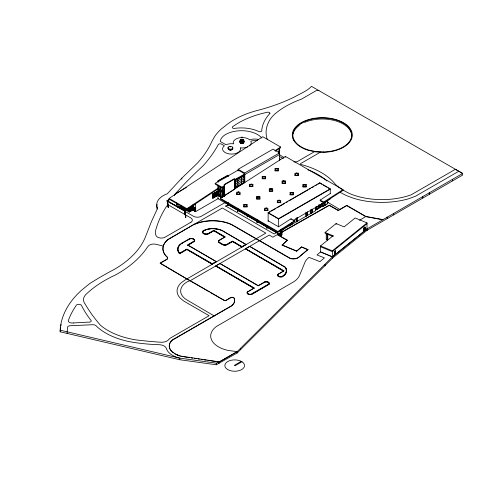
<?xml version="1.0" encoding="UTF-8"?>
<svg xmlns="http://www.w3.org/2000/svg" width="487" height="487" viewBox="0 0 487 487"><rect width="100%" height="100%" fill="white"/><g stroke="black" fill="none" stroke-linecap="round" stroke-linejoin="round"><path stroke-width="0.73" d="M184.354 207.852L184.013 209.465L181.115 207.791L181.115 205.66M181.267 205.788L181.267 207.687L183.861 209.179L184.196 207.407M181.45 207.596L181.45 206.178M181.115 207.791L181.608 207.492L181.608 206.701L184.196 208.199M182.394 207.949L182.394 207.158M183.41 208.533L183.41 207.742M183.861 209.179L183.861 207.285M184.013 209.465L184.013 207.334M189.273 207.651L189.273 211.145L187.812 210.384L187.812 208.984M187.879 208.941L187.879 210.341L189.273 211.145M187.812 210.384L187.994 209.069L189.09 209.781M189.236 207.578L189.236 212.088L192.87 210.031L192.834 205.003M195.622 203.749L195.622 211.62L192.803 209.988L193.637 210.232L193.637 206.884L192.803 206.646M212.594 194.088L212.661 198.428L217.726 195.506L217.726 191.196L212.594 194.088L217.726 191.196M217.452 191.592L212.935 194.197L212.935 198.039L212.868 194.161L217.452 191.592L217.452 195.427L212.868 198.002M217.659 191.16L217.726 195.506M224.215 185.596L224.215 184.524L234.217 178.753L234.637 178.991L234.637 189.218L224.592 195.671L224.495 186.296L224.592 195.671M224.142 189.303L215.193 184.141L215.193 183.337L221.847 187.178L221.847 187.982L224.635 186.375L224.635 184.768L234.637 178.991M60.163 330.186C60.479 323.24 62.573 316.471 65.684 310.28A137.097 79.15 0 0 1 77.208 294.398L81 290.684L89.614 283.641A367.076 211.93 0 0 1 114.451 269.305A117.197 67.663 0 0 0 146.051 235.318L151.378 221.731L157.593 208.278L157.064 206.92A22.512 12.997 0 0 1 167.358 193.735L181.834 178.139L197.564 162.944A171.047 98.758 0 0 0 211.748 141.699L214.45 136.829A77.39 44.682 0 0 1 221.025 129.207L228.026 123.71A78.279 45.194 0 0 1 257.617 110.397A152.437 88.007 0 0 0 294.574 96.895C300.284 93.607 306.95 91.197 311.51 86.351L462.65 173.457L462.65 175.07L367.143 230.205L332.481 258.159L237.157 353.014L216.289 364.763L179.794 359.747L60.163 331.793L60.163 330.186L179.794 358.14L216.289 363.156L219.016 361.817L219.016 363.424M60.163 331.793L60.619 327.404M278.771 152.802L279.051 150.69M279.337 148.578L279.66 148.395L279.057 152.924M278.777 153.082L279.38 148.553M60.863 325.973L61.1 324.543M247.816 291.81L247.554 292.121A2.776 1.601 0 0 0 248.206 293.789A2.776 1.601 0 0 0 251.091 294.166L268.854 283.964A2.776 1.601 0 0 0 268.197 282.296A2.776 1.601 0 0 0 265.312 281.918L258.226 285.851L219.978 263.522L215.729 265.975L253.934 288.274L215.729 265.975M278.375 274.163L278.095 274.479A2.758 1.595 0 0 0 278.728 276.166A2.758 1.595 0 0 0 281.65 276.531L283.203 275.715A14.16 8.176 0 0 0 284.998 267.199L249.691 246.367L245.448 248.82L283.653 271.119L245.448 248.82M174.474 195.683A6.733 3.89 0 0 1 175.235 193.899L177.347 191.555A652.233 376.567 0 0 1 202.872 166.006A230.241 132.927 0 0 0 218.042 145.071A2.137 1.236 0 0 1 219.138 143.963A2.137 1.236 0 0 1 221.348 144.012L224.397 145.753A9.003 5.199 0 0 0 229.267 153.929A9.003 5.199 0 0 0 240.487 148.2L240.292 147.786L241.077 147.908A9.003 5.199 0 0 0 247.731 146.861M217.519 361.841L219.698 361.731L237.157 351.651L332.481 256.801L367.137 228.847L462.65 173.457L455.406 169.275L411.144 194.83A55.372 31.965 0 0 1 351.358 194.301A65.301 37.7 0 0 1 335.299 184.269A67.961 39.234 0 0 0 301.173 164.563A1.175 0.676 0 0 1 300.68 163.559L320.44 152.157M287.281 240.17L282.119 245.174L287.281 240.17L277.493 234.521L272.872 237.187L269.232 235.087L190.265 280.676A11.597 6.696 0 0 0 186.241 282.387A22.56 13.027 0 0 0 186.241 299.542L214.256 315.966M326.241 234.393L326.862 233.863L327.769 234.229L327.769 239.452L327.148 239.975L326.241 239.616L326.241 234.393L327.148 234.752L327.769 234.229M189.699 280.597L160.162 263.309L166.95 259.388A3.135 1.808 0 0 0 167.199 257.246A27.169 15.687 0 0 1 163.145 246.818L163.614 245.284A27.169 15.687 0 0 1 168.027 239.641L194.179 224.3A30.255 17.465 0 0 1 231.605 224.458L290.185 258.28A6.812 3.933 0 0 0 298.3 257.507L307.948 249.557L301.666 246.891L296.565 251.207L301.666 246.891M194.179 224.544A30.255 17.465 0 0 1 231.605 224.702L290.185 258.524A6.812 3.933 0 0 0 298.3 257.751L307.948 249.557M325.091 232.457L336.115 223.57L344.12 226.881L355.145 217.987L367.009 222.894L367.009 228.927L332.347 256.874L320.489 251.974L320.489 245.941L333.096 235.769L325.091 232.457L325.091 233.261L333.096 236.572L333.096 235.769M332.347 256.874L332.347 250.842L367.009 222.894M367.009 223.697L332.347 251.645L320.489 246.745M335.506 254.324L335.592 250.854L334.362 251.742L334.441 255.285L334.441 251.779M365.031 230.515L365.116 227.045L363.886 227.934L363.966 231.477L363.966 227.971M334.259 255.054L334.502 251.809L335.287 250.878M363.783 231.246L364.026 228.001L364.812 227.07L365.116 230.552L365.116 227.045M169.086 198.392L186.911 208.686L186.959 209.459L169.141 199.171L169.086 198.392L262.743 136.701L280.567 146.995L280.615 147.768L275.325 151.25M167.711 201.697L168.289 207.304L166.998 200.747L169.275 199.25M167.138 200.833L184.676 210.615L185.693 217.354L184.403 210.798L186.679 209.294M167.321 200.857L169.555 199.408M170.133 199.347L167.552 200.729M168.009 207.145L168.563 207.121M186.911 208.686L217.933 188.25L217.981 189.023L184.445 211.09M274.869 150.745L280.567 146.995M166.998 200.747L185.005 211.066L195.622 204.071L195.342 203.913M268.136 220.763L278.576 226.79L291.049 218.773L294.538 220.788L294.574 221.567L277.888 232.287L220.319 199.055L220.282 198.27L285.394 156.43L342.964 189.668L343 190.447L323.709 202.848L320.221 200.833L320.178 200.054L330.247 193.583M277.888 232.287L277.852 231.508L294.538 220.788M323.709 202.848L323.666 202.068L342.964 189.668M177.798 207.231L179.417 206.269L180.689 207.005M175.235 193.899L186.405 187.452M299.353 124.684L303.304 122.401M228.263 176.117L217.981 181.73L217.981 180.927L227.983 175.15L228.263 176.385M238.161 170.882L238.161 169.275L273.03 149.144L279.544 152.906L279.544 160.278M217.981 180.927L228.263 175.314M177.944 204.546L176.738 203.907M215.193 183.337L217.981 181.73M227.983 175.953L238.161 170.079L244.815 173.92L244.815 174.723L234.497 180.519M238.161 169.275L244.675 173.037L279.544 152.906M218.267 185.267L218.267 188.846L224.142 192.164L224.142 186.442L224.142 192.164M221.847 187.178L224.635 185.571L224.635 186.375M244.815 173.92L234.497 179.715L234.637 189.218M222.145 197.503L218.267 195.263L218.267 189.54L224.142 192.858L224.142 195.719L218.334 192.365M234.326 180.622L279.544 154.513M234.545 180.574L244.736 174.76L244.736 182.588L234.606 188.439M235.093 180.683L244.188 175.503L244.188 182.485L235.154 187.696L235.093 180.683L244.188 175.503M192.675 205.143L192.675 206.403L189.467 208.259M192.87 206.482L189.273 208.564L189.273 212.107L176.483 204.686L176.483 202.555M189.431 208.625L192.675 206.786L192.675 209.952L189.467 211.802L189.467 208.643M212.868 195.123L217.385 192.511M235.093 182.424L244.127 177.207M193.637 206.884L193.637 210.232M189.431 209.41L192.639 207.559M193.534 207.066L193.747 210.293L194.788 211.139M212.868 196.078L217.385 193.473M189.431 210.201L192.639 208.351M235.093 184.171L244.127 178.954M212.868 197.04L217.385 194.435M189.431 210.993L192.639 209.142M218.267 195.263L222.376 197.564M235.093 185.918L244.127 180.701M193.747 210.293L193.461 210.451L193.534 206.908M218.267 189.54L224.142 192.858M235.093 187.659L244.188 182.485M195.518 211.559L195.731 208.095L192.767 206.543L192.767 210.049L195.555 211.656L218.45 198.44M225.298 202.409L201.052 216.411A5.46 3.153 0 0 1 193.522 216.307L167.321 201.204L168.289 207.304M225.42 202.762L225.14 202.927L225.14 201.521M314.517 151.652L297.283 161.599A5.759 3.324 0 0 1 293.886 161.861M226.607 202.19L226.747 203.529M227.788 202.732L227.928 204.455M168.027 239.397L222.364 208.028L265.835 233.127L186.868 278.96L160.162 263.065L166.95 259.145A3.135 1.808 0 0 0 167.199 256.996A27.169 15.687 0 0 1 163.145 246.574L163.614 245.04A27.169 15.687 0 0 1 168.027 239.397L168.027 239.641M225.481 206.232L228.19 204.668M227.715 202.501L227.715 205.435L228.269 205.435L228.269 203.231M227.715 205.435L228.269 205.435M179.179 252.911A0.767 0.444 0 0 0 180.415 253.033L186.868 249.307L212.338 264.258L186.868 249.551L180.415 253.277A0.767 0.444 0 0 1 179.179 253.155L178.875 252.552A15.359 8.869 0 0 1 183.258 242.325L189.626 238.648A3.47 2.003 0 0 1 193.656 239.014A3.47 2.003 0 0 1 194.295 241.345L187.927 245.265L194.295 241.345M237.461 208.862L237.461 211.066L238.021 211.066L238.021 208.862M237.461 211.066L238.021 211.066M203.207 230.808A3.665 2.112 0 0 0 203.633 233.498A3.665 2.112 0 0 0 208.302 233.748L213.823 230.558L224.86 237.175L213.823 230.808L208.302 233.991A3.665 2.112 0 0 1 203.633 233.748A3.665 2.112 0 0 1 203.207 231.051L203.207 230.808A13.259 7.652 0 0 1 211.967 228.531A14.659 8.468 0 0 1 222.522 230.68L246.294 244.651L222.322 230.808A14.36 8.291 0 0 0 211.985 228.701A12.954 7.482 0 0 0 204.004 230.607L203.091 231.301A3.36 1.936 0 0 0 204.138 233.523A3.36 1.936 0 0 0 208.126 233.608L213.823 230.314L225.28 236.932L219.339 240.365A3.001 1.735 0 0 0 219.339 242.812L222.736 244.772A3.001 1.735 0 0 0 226.979 244.772L232.5 241.589L242.051 247.104L232.5 241.345L226.979 244.529A3.001 1.735 0 0 1 222.736 244.529L219.339 242.569A3.001 1.735 0 0 1 219.339 240.115L224.86 236.932M247.213 214.487L247.213 216.691L247.767 216.691L247.767 214.487M247.213 216.691L247.767 216.691M268.136 221.567L268.136 212.642L319.807 182.808L330.247 188.834L330.247 193.716M270.096 211.827L268.136 212.965L278.576 218.992L330.247 189.157M271.405 211.072L275.983 208.43M277.292 207.675L284.487 203.523M286.447 202.385L287.756 201.63M289.065 200.875L308.034 189.924M309.342 189.169L310.651 188.414M311.96 187.659L313.92 186.527M315.229 185.772L316.538 185.017M317.847 184.263L319.807 183.13L321.767 184.256M256.959 220.118L256.959 222.322L257.52 222.322L257.52 220.118M256.959 222.322L257.52 222.322M268.136 212.642L278.576 218.669L330.247 188.834M266.706 225.749L266.706 227.953L267.266 227.953L267.266 225.749M266.706 227.953L267.266 227.953M216.155 261.562L212.338 263.765L186.868 249.064L180.147 252.936L179.155 252.485A15.06 8.693 0 0 1 182.175 243.141L190.38 238.667A3.172 1.832 0 0 1 193.442 239.135A3.172 1.832 0 0 1 194.264 240.907L187.501 245.022L216.581 261.805L187.927 245.022M245.868 244.407L242.051 246.611L232.5 241.095L226.778 244.401A2.709 1.564 0 0 1 222.943 244.401L219.558 242.447A2.709 1.564 0 0 1 219.558 240.237M212.338 264.015L216.581 261.562M242.051 246.854L246.294 244.407M296.248 218.456L296.248 221.962L296.175 218.419L297.636 217.652L297.636 221.159L297.356 221.001M306.134 212.752L307.06 212.216M310.797 210.055L310.797 213.562L310.73 210.013L312.191 209.252L312.191 212.758L310.657 213.318L310.87 210.098L311.911 209.252M324.342 202.239L324.342 205.745L324.269 202.196L325.736 201.435L325.736 204.942L324.409 205.624M306.201 212.789L306.201 216.137L305.994 212.667L307.455 212.064M292.997 220.544L330.247 199.037M315.734 209.343L316.708 208.777M319.143 204.942L319.143 207.614L320.537 206.89L320.537 204.217M327.465 200.413L327.465 203.858L323.289 206.275L322.589 205.867L315.734 209.909L315.734 207.103M276.762 232.488L274.144 233.997L225.761 206.068M315.351 210.214L323.198 205.678M327.124 203.414L328.433 202.659M291.987 222.943L292.06 224.385L290.593 224.982L290.593 223.649M281.79 230.229L315.698 210.652L315.661 207.066M280.122 230.552L280.122 235.696L280.682 235.696L280.682 229.821M280.122 235.696L280.682 235.696M227.788 204.534L281.218 235.385L282.058 234.898L282.058 228.805M281.425 232.287L329.267 205.149L338.228 210.317L346.756 205.392L365.901 216.441L382.806 219.558M281.425 232.53L329.267 205.392L338.228 210.561L346.756 205.636L365.901 216.691L382.806 219.801M359.583 220.337L365.901 216.441M163.364 246.105L155.773 244.243A5.917 3.415 0 0 0 148.279 246.112L147.159 247.506A131.527 75.935 0 0 1 115.626 274.899A124.562 71.918 0 0 0 85.645 294.708A18.439 10.647 0 0 0 85.213 304.168A275.24 158.908 0 0 0 94.862 318.449L96.237 320.19A275.24 158.908 0 0 0 100.572 325.371A63.383 36.592 0 0 0 135.995 339.902A283.471 163.656 0 0 0 156.546 341.941L160.68 342.239A7.786 4.499 0 0 0 168.916 339.317A11.323 6.538 0 0 1 170.925 337.747L209.13 315.692L183.544 300.917L180.007 297.928A26.158 15.103 0 0 1 181.621 282.448L186.868 278.716L225.073 300.777L230.613 297.575A2.265 1.309 0 0 1 232.95 297.38A2.265 1.309 0 0 1 234.314 298.501L234.314 298.744A15.645 9.034 0 0 1 231.538 305.988L172.404 340.121A18.81 10.86 0 0 0 169.306 345.393M225.688 300.662L230.613 297.819A2.265 1.309 0 0 1 231.404 297.575M247.268 292.31A3.074 1.778 0 0 1 247.566 291.95L253.934 288.03M219.978 263.522L258.226 285.601L264.593 281.93A3.074 1.778 0 0 1 268.41 282.174A3.074 1.778 0 0 1 268.836 284.378L251.816 294.404A3.074 1.778 0 0 1 248.534 294.404A3.074 1.778 0 0 1 247.11 292.699M245.868 248.82L284.073 270.875L278.132 274.309L283.653 270.875M247.566 291.95L254.36 288.03L216.155 265.975M458.797 171.241L415.594 196.182L408.66 198.775A60.138 34.723 0 0 1 353.629 198.288L346.817 195.75A70.067 40.451 0 0 1 340.504 192.462M171.905 351.681A18.81 10.86 0 0 1 169.299 346.799L169.306 345.143A18.81 10.86 0 0 1 172.404 339.877L231.538 305.745A15.645 9.034 0 0 0 234.314 298.501M247.566 291.707A3.074 1.778 0 0 0 247.993 293.911A3.074 1.778 0 0 0 251.816 294.16L268.836 284.378M237.157 353.014L237.157 351.651L228.184 350.433A26.639 15.377 0 0 1 216.587 326.357L293.247 282.095A24.898 14.373 0 0 0 299.542 275.453L304.923 262.402A23.76 13.721 0 0 1 309.038 257.343L319.922 261.659L324.409 257.885L316.988 254.945L320.616 251.895L332.481 256.801L332.481 258.159M241.278 361.36L234.338 365.366L235.032 365.767L241.978 361.762M219.016 362.06L237.157 351.651M279.459 233.401L277.493 234.764L287.281 240.42M277.493 234.764L279.459 233.65M275.033 168.624L278.479 168.624L278.479 170.937L275.033 170.937L275.033 168.624L278.479 168.624M262.213 176.483L265.659 176.483L265.659 178.796L262.213 178.796L262.213 176.483L265.659 176.483M249.441 184.323L252.887 184.323L252.887 186.637L249.441 186.637L249.441 184.323L252.887 184.323M282.095 181.097L285.54 181.097L285.54 183.41L282.095 183.41L282.095 181.097L285.54 181.097M302.89 184.707L306.335 184.707L306.335 187.02L302.89 187.02L302.89 184.707L306.335 184.707M269.274 188.962L272.72 188.962L272.72 191.269L269.274 191.269L269.274 188.962L272.72 188.962M290.069 192.566L293.515 192.566L293.515 194.879L290.069 194.879L290.069 192.566L293.515 192.566M256.503 196.797L259.948 196.797L259.948 199.11L256.503 199.11L256.503 196.797L259.948 196.797M243.683 204.656L247.128 204.656L247.128 206.969L243.683 206.969L243.683 204.656L247.128 204.656M296.985 173.238L298.361 173.238L298.361 175.551L294.915 175.551L294.915 173.238L298.361 173.238M169.299 346.549A18.81 10.86 0 0 0 177.414 354.834A13.581 7.841 0 0 0 182.96 356.435L219.016 361.817M184.463 356.904L189.723 357.689M191.227 357.915L192.724 358.14M194.228 358.365L196.48 358.7M197.984 358.925L199.487 359.15M200.991 359.369L202.495 359.595M203.992 359.82L206.251 360.155M207.748 360.38L209.252 360.605M210.755 360.83L216.015 361.616M318.948 90.637L318.656 90.57A2.965 1.711 0 0 0 315.466 91.057L301.526 99.117A88.993 51.379 0 0 0 275.052 113.836C268.818 119.175 264.971 127.661 266.377 135.91A62.373 36.014 0 0 0 267.302 139.392M320.489 245.941L332.347 250.842M335.287 254.226L335.592 254.36L335.592 250.854M302.33 247.414L307.948 249.801M282.119 244.931L296.565 250.963M282.807 245.46L295.877 250.921M279.441 156.43L283.349 158.689M279.307 158.762L280.609 159.517M323.07 185.011L326.99 187.27M328.293 188.025L329.596 188.779M327.124 201.904L339.963 209.562M325.456 201.435L324.202 202.16M320.178 200.054L323.666 202.068M321.718 206.129L321.998 206.293L321.998 203.487M320.397 206.89L320.464 204.26M319.143 207.614L319.356 205.064M316.915 208.905L316.982 206.269M316.848 208.941L316.915 206.305M312.191 209.252L312.124 212.716M307.248 215.291L307.528 215.449L307.528 211.942L307.455 215.412M306.061 216.216L306.061 212.709M244.736 182.588L244.675 174.723M297.356 217.652L296.175 218.419M224.215 184.524L224.635 184.768M224.215 185.328L224.635 185.571M222.967 187.191L224.142 187.872M218.334 187.379L224.142 190.734M218.267 188.846L224.081 192.201M218.334 190.934L224.142 194.289M283.909 228.762L282.795 229.651M282.655 229.73L282.728 228.366M218.334 193.796L223.557 196.815M221.889 197.631L217.914 195.409L221.828 197.667M217.452 195.427L217.385 191.555M220.282 198.27L277.852 231.508M226.607 203.529L226.674 202.227M195.622 208.113L192.834 206.464L189.09 208.576L189.157 210.944L187.994 210.268M193.57 209.946L193.083 209.66L193.083 206.725M195.731 211.437L194.855 211.255L194.855 207.748M249.691 246.367L285.272 267.126A14.464 8.352 0 0 1 282.375 276.513L282.375 276.756A3.062 1.765 0 0 1 278.777 276.671A3.062 1.765 0 0 1 277.815 274.668M181.608 207.492L184.196 208.984M184.512 209.209L187.057 210.682M190.265 280.926L209.307 291.92M210.621 292.675L224.416 300.637M179.179 253.155L178.875 252.796A15.359 8.869 0 0 1 179.819 244.9M185.005 211.066L185.967 217.172M184.683 210.956L185.693 217.354M167.431 201.533L168.289 206.963M291.049 218.773L291.086 219.552M285.394 156.43L285.431 157.21M452.642 179.234L452.642 180.841M429.291 192.718L429.291 194.325M422.765 196.486L422.765 198.093M393.703 213.269L393.703 214.877M387.135 217.062L387.135 218.669M364.696 227.326L364.696 230.26M336.115 223.57L336.115 224.373M327.148 234.752L327.148 239.975M325.024 264.599L325.024 265.963M323.289 202.823L323.289 206.275M322.589 203.116L322.589 205.867M321.931 203.444L321.931 206.251M319.807 182.808L319.807 183.13M319.283 205.051L319.283 207.858L319.216 205.015M318.449 205.538L318.449 208.339L315.801 209.787L315.801 207.115M318.382 204.954L318.382 208.302M291.774 222.882L291.774 224.221M291.64 222.589L291.64 224.057M290.526 223.685L290.526 225.024M289.412 224.495L289.339 225.95L289.272 224.507M281.358 229.882L281.358 235.3L217.981 198.708L217.981 185.389M281.218 229.961L281.218 235.385M280.402 229.98L280.402 235.854M278.576 218.669L278.576 226.881M266.986 225.584L266.986 228.111M264.593 281.93L264.593 282.174A3.074 1.778 0 0 1 265.884 281.912M257.239 219.546L257.239 222.48M247.487 214.329L247.487 216.855M244.675 173.037L244.675 174.109M244.127 175.466L244.127 182.448M241.382 177.049L241.382 184.031M240.481 348.357L240.481 349.721M237.839 179.094L237.839 186.077M237.741 208.698L237.741 211.224M235.154 180.714L235.154 187.696M227.989 202.659L227.989 205.599M227.928 202.653L227.855 204.491M225.213 201.484L225.213 202.884M224.495 196.371L224.495 186.296L224.434 196.316M224.081 192.895L224.081 196.474M222.376 188.28L222.376 191.141M222.376 191.841L222.376 196.133M220.1 186.965L220.1 189.827M220.1 190.527L220.1 196.249M218.334 185.949L218.334 188.81M218.334 189.504L218.334 195.226M218.255 181.085L218.255 182.162M216.289 363.156L216.289 364.763M216.015 192.347L216.015 196.188M214.243 193.369L214.243 197.211M195.658 208.217L195.658 211.151M195.555 208.15L195.555 211.656M194.928 207.712L194.928 211.218M193.881 207.188L193.881 210.122M193.01 206.525L193.01 209.867M191.665 206.159L191.665 206.951M191.665 207.334L191.665 210.494M190.405 208.059L190.405 211.218M189.626 238.648L189.626 238.892A3.47 2.003 0 0 1 192.444 238.807M183.258 242.325L183.258 242.569A15.359 8.869 0 0 0 181.961 243.269M182.96 356.435L182.96 356.679A13.581 7.841 0 0 1 181.462 356.423M181.834 178.139L181.834 179.21M179.794 359.747L179.794 358.14A22.201 12.82 0 0 1 166.359 348.448A7.847 4.529 0 0 0 159.949 344.747L155.59 344.583A125.676 72.557 0 0 1 134.071 342.458A62.354 36.001 0 0 1 96.554 326.284A4.066 2.35 0 0 0 91.702 324.762L70.11 325.736A2.703 1.558 0 0 0 67.59 327.191L67.072 333.406M177.414 354.834L177.414 355.078A13.581 7.841 0 0 0 179.113 355.772M176.738 203.371L176.738 204.875M157.258 207.425L157.258 209.033L157.064 208.527A22.512 12.997 0 0 1 157.027 204.363M232.597 147.585A2.411 1.394 0 0 1 230.601 149.594A2.411 1.394 0 0 1 228.147 147.762M228.427 147.433A2.411 1.394 0 0 1 228.835 147.159M229.955 146.843A2.411 1.394 0 0 1 230.582 146.818M232.609 148.334A2.216 1.278 0 0 1 230.296 149.868A2.216 1.278 0 0 1 228.336 148.182M232.299 148.705A1.905 1.096 0 0 1 230.321 150.02A1.905 1.096 0 0 1 228.634 148.572M231.928 149.229A1.498 0.864 0 0 1 231.678 149.655M231.422 149.826A1.498 0.864 0 0 1 228.969 149.345M242.873 139.726A1.242 0.718 0 0 1 242.678 140.78A1.242 0.718 0 0 1 240.876 140.579A1.242 0.718 0 0 1 241.382 139.556M242.666 139.659A1.321 0.761 0 0 1 242.891 140.822A1.321 0.761 0 0 1 240.876 140.749A1.321 0.761 0 0 1 241.351 139.617M242.788 139.477A1.132 0.657 0 0 1 242.69 140.402A1.132 0.657 0 0 1 241.089 140.341A1.132 0.657 0 0 1 241.187 139.416M243.804 142.046A1.899 1.096 0 0 1 241.576 143.342A1.899 1.096 0 0 1 240.353 141.656M243.792 141.4A2.07 1.193 0 0 1 241.808 143.129A2.07 1.193 0 0 1 240.213 141.273M242.617 140.414A2.131 1.23 0 0 1 243.89 142.07A2.131 1.23 0 0 1 240.919 142.661A2.131 1.23 0 0 1 240.164 140.901M242.599 140.092A2.07 1.193 0 0 1 243.664 141.887A2.07 1.193 0 0 1 240.389 142.015A2.07 1.193 0 0 1 241.016 140.153M242.989 139.976A1.899 1.096 0 0 1 243.317 141.65A1.899 1.096 0 0 1 240.408 141.547A1.899 1.096 0 0 1 241.089 139.909M242.843 139.824A1.631 0.944 0 0 1 243.123 141.26A1.631 0.944 0 0 1 240.627 141.169A1.631 0.944 0 0 1 241.211 139.763M243.537 142.362A1.631 0.944 0 0 1 242.051 143.488A1.631 0.944 0 0 1 240.31 142.49M243.153 143.001A1.284 0.743 0 0 1 241.528 143.47A1.284 0.743 0 0 1 240.724 142.533M194.112 239.586A3.47 2.003 0 0 1 194.295 241.589M193.095 238.995A3.47 2.003 0 0 1 193.656 239.257M214.834 228.847A14.659 8.468 0 0 1 216.703 229.079M221.019 230.248A14.659 8.468 0 0 1 221.792 230.57M203.207 231.051A13.259 7.652 0 0 1 207.218 229.438M208.753 229.103A13.259 7.652 0 0 1 210.341 228.884M285.272 267.375A14.464 8.352 0 0 1 282.375 276.756M282.375 276.513A3.062 1.765 0 0 1 278.515 276.293A3.062 1.765 0 0 1 278.132 274.059M266.578 281.906A3.074 1.778 0 0 1 268.836 284.621M293.88 140.366A29.409 16.978 0 0 1 293.131 138.18M293.137 133.748A29.409 16.978 0 0 1 299.377 125.336M304.412 122.499A29.409 16.978 0 0 1 337.576 121.476A29.409 16.978 0 0 1 351.255 138.947M232.743 297.581A2.265 1.309 0 0 1 234.314 298.744M177.414 355.078A18.81 10.86 0 0 1 176.117 354.512M175.503 354.207A18.81 10.86 0 0 1 174.34 353.55M173.281 352.838A18.81 10.86 0 0 1 172.337 352.077M180.5 356.192A13.581 7.841 0 0 1 179.563 355.924M283.964 157.478A62.373 36.014 0 0 1 279.148 154.3M261.866 138.065A22.572 13.033 0 0 0 224.142 135.429A20.363 11.755 0 0 0 220.173 141.449L226.053 144.785A9.003 5.199 0 0 1 232.707 143.744L233.492 143.866L233.297 143.446A9.003 5.199 0 0 1 238.74 137.955A9.003 5.199 0 0 1 249.344 139.568L249.63 139.854A10.087 5.826 0 0 1 258.433 139.422M249.387 145.899A9.003 5.199 0 0 0 251.14 142.052L250.756 141.236A8.474 4.888 0 0 1 257.69 140.688M307.924 169.829A63.188 36.482 0 0 1 326.905 181.018M241.698 137.413L242.191 137.468L241.698 137.413M238.344 191.975L236.621 194.173L240.067 194.173L238.344 191.975L236.621 192.182L236.621 194.496L240.067 194.496L240.067 192.182L238.344 191.975M251.164 184.11L249.441 186.314L252.887 186.314L251.164 184.11M263.936 176.276L262.213 178.473L265.659 178.473L263.936 176.276M245.405 204.449L243.683 206.646L247.128 206.646L245.405 204.449M276.756 168.411L275.033 170.614L278.479 170.614L276.756 168.411M258.226 196.584L256.503 198.787L259.948 198.787L258.226 196.584M270.997 188.749L269.274 190.947L272.72 190.947L270.997 188.749M283.818 180.884L282.095 183.088L285.54 183.088L283.818 180.884M266.2 208.052L264.478 210.256L267.923 210.256L266.2 208.052L264.478 208.266L264.478 210.579L267.923 210.579L267.923 208.266L266.2 208.052M296.638 173.025L294.915 175.229L298.361 175.229L296.638 173.025M279.014 200.194L277.292 202.397L280.743 202.397L279.014 200.194L277.292 200.407L277.292 202.714L280.743 202.714L280.743 200.407L279.014 200.194M291.792 192.353L290.069 194.557L293.515 194.557L291.792 192.353M304.612 184.494L302.89 186.698L306.335 186.698L304.612 184.494M217.981 188.956L224.495 192.718L217.981 188.956M190.947 222.242L164.417 237.565A5.436 3.135 0 0 1 156.175 235.848A20.996 12.12 0 0 1 155.846 229.712A205.477 118.633 0 0 1 166.621 206.226A2.051 1.187 0 0 1 169.415 205.569L190.764 217.896A5.46 3.153 0 0 1 190.947 222.242M73.476 322.954L72.113 323.039A3.993 2.307 0 0 1 68.247 320.811A155.81 89.955 0 0 1 76.033 305.684A2.825 1.631 0 0 1 78.657 304.314A2.825 1.631 0 0 1 81.548 305.495A179.326 103.536 0 0 0 90.211 319.375L91.166 320.598A2.143 1.236 0 0 1 90.612 321.797A2.143 1.236 0 0 1 88.537 322.12L73.476 322.954M323.551 151.962L315.905 151.573L308.691 150.057A29.409 16.978 0 0 1 302.439 122.474A29.409 16.978 0 0 1 349.477 128.513A29.409 16.978 0 0 1 323.551 151.962M323.581 152.315L315.771 151.914L308.411 150.367A30.017 17.331 0 0 1 302.031 122.213A30.017 17.331 0 0 1 350.037 128.379A30.017 17.331 0 0 1 323.581 152.315M241.649 361.549L240.681 361.056A9.85 5.686 0 0 0 225.073 364.337A9.85 5.686 0 0 0 236.816 371.118A9.85 5.686 0 0 0 242.502 362.103L241.649 361.549M367.143 230.205L367.143 228.841L367.137 230.211M229.067 148.985A2.478 1.431 0 0 0 232.908 147.878A2.478 1.431 0 0 0 229.328 146.508A2.478 1.431 0 0 0 229.067 148.985M241.595 137.76A0.621 0.359 0 0 0 242.563 137.48A0.621 0.359 0 0 0 241.662 137.139A0.621 0.359 0 0 0 241.595 137.76M269.92 113.392A70.901 40.932 0 0 0 261.75 130.151A2.027 1.169 0 0 1 261.33 131.393A2.027 1.169 0 0 1 259.2 131.685A27.796 16.047 0 0 0 235.258 128.294A1.936 1.12 0 0 1 232.737 128.069A1.936 1.12 0 0 1 232.792 126.596A78.419 45.273 0 0 1 266.943 112.351A1.942 1.12 0 0 1 268.988 112.339A1.942 1.12 0 0 1 269.92 113.392"/></g></svg>
